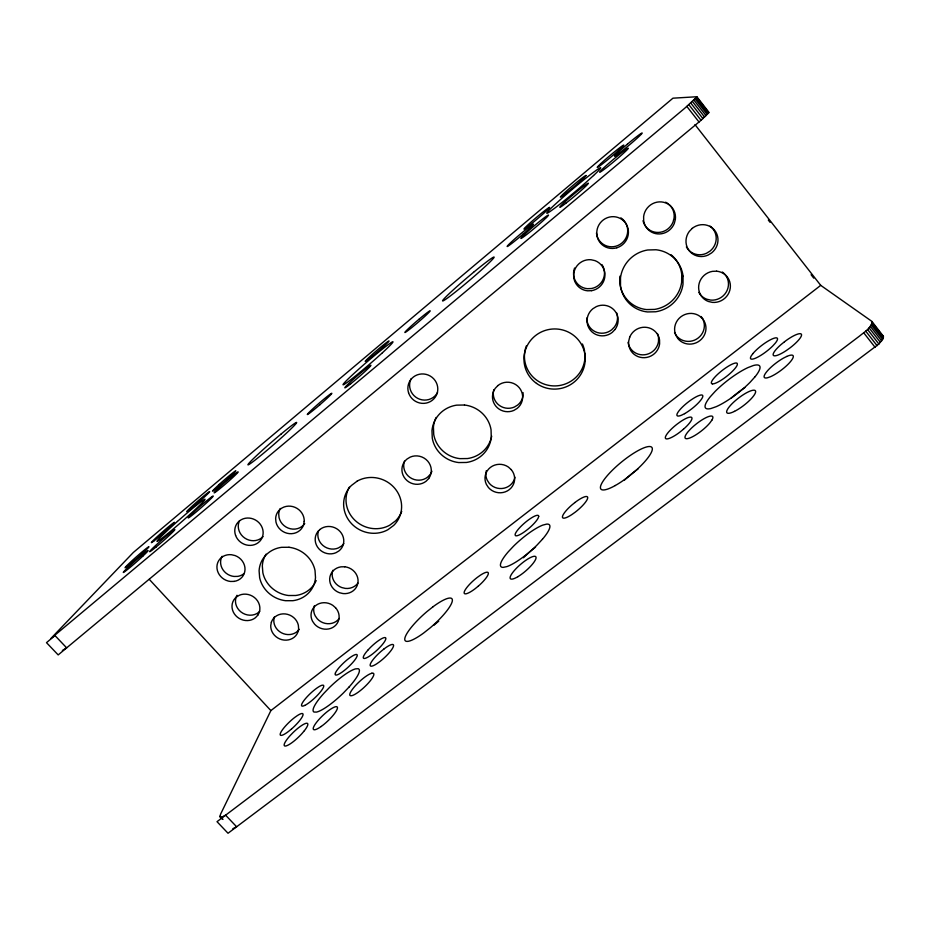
<?xml version="1.0" encoding="UTF-8"?>
<svg xmlns="http://www.w3.org/2000/svg" width="930" height="930" viewBox="0 0 930 930"><rect width="100%" height="100%" fill="white"/><g stroke="black" fill="none" stroke-linecap="round" stroke-linejoin="round"><path stroke-width="1.4" d="M274.431 616.799L273.804 620.101A14.02 12.811 25 0 0 283.418 633.679A14.02 12.811 25 0 0 299.216 629.366M222.038 818.888L220.038 816.796L220.538 814.273L270.874 710.601L820.725 285.359L871.77 321.292L883.43 336.323L882.605 339.438L878.873 344.019L228.024 833.257L217.016 821.678L859.46 336.125C864.156 332.161 871.038 328.337 872.166 321.85M62.357 650.488L66.658 647.861L701.057 120.284L708.986 112.391L696.884 96.743L672.948 98.185L133.339 552.466L50.662 638.712L684.736 108.252L696.93 96.906M259.772 611.173L258.621 612.393A14.066 12.834 27.9 0 1 240.928 611.917A14.066 12.834 27.9 0 1 236.976 595.27M438.704 621.24L436.868 622.693A31.341 7.533 -42.1 0 0 433.857 625.309M232.849 828.7L236.627 826.782L225.595 815.168L221.852 817.133L220.038 816.796M879.908 333.754L883.43 336.323M219.945 816.18L223.002 819.377M149.253 579.32L270.874 710.601M694.977 124.608L820.725 285.359M768.308 220.061L770.087 222.328M811.088 274.722L813.762 278.14M695.14 98.975L707.265 114.518M871.282 324.907L882.605 339.438M693.943 100.138L706.079 115.704M870.317 326.302L881.652 340.845M869.05 327.825L880.408 342.38M692.466 101.498L704.615 117.087M690.769 103.032L702.929 118.622M867.516 329.452L878.873 344.019M688.886 104.695L701.057 120.284M865.737 331.138L877.106 345.704M686.852 106.45L699.023 122.028M863.772 332.847L875.142 347.401M696.663 97.336L708.741 112.844M872.212 322.663L883.5 337.148M696.059 98.034L708.16 113.565M871.922 323.687L883.221 338.195M674.541 332.545L676.575 335.904A15.659 15.043 -29.6 0 0 698.314 337.916A15.659 15.043 -29.6 0 0 701.162 316.537M619.868 276.198L619.88 283.801A31.515 30.562 -37.4 0 0 646.513 309.574L654.604 309.399A31.515 30.562 -37.4 0 0 681.632 282.313L681.725 274.222A31.515 30.562 -37.4 0 0 670.995 254.704M243.939 573.647A14.194 13.008 30.5 0 1 237.592 576.391L233.988 576.449A14.194 13.008 30.5 0 1 222.084 556.303M343.809 543.597A14.334 13.392 26 0 1 341.403 546.143L338.346 547.968A14.334 13.392 26 0 1 322.768 545.34A14.334 13.392 26 0 1 318.525 530.635M584.819 352.737A30.295 29.748 -8.1 0 1 550.979 385.718A30.295 29.748 -8.1 0 1 526.345 345.89M582.413 343.984A30.295 29.748 -8.1 0 1 584.645 351.447M401.737 511.372A28.946 27.377 24.4 0 1 395.517 520.905L389.728 525.194A28.946 27.377 24.4 0 1 355.097 520.44A28.946 27.377 24.4 0 1 349.308 487.157M624.169 480.392A32.841 8.265 -39.3 0 1 638.015 468.964M357.922 583.098A14.217 13.194 23.1 0 1 345.367 588.411L341.775 587.562A14.217 13.194 23.1 0 1 332.847 570.288M316.188 580.553A28.4 26.214 27.1 0 1 295.728 595.491L288.498 595.514A28.4 26.214 27.1 0 1 262.865 572.799L262.318 565.847A28.4 26.214 27.1 0 1 266.073 554.152M263.016 536.633A14.334 13.253 31.5 0 1 244.73 538.04A14.334 13.253 31.5 0 1 239.58 520.591M339.229 618.45A14.078 12.95 23 0 1 317.246 618.775L315.189 615.846A14.078 12.95 23 0 1 314.363 605.802M304.749 523.578A14.392 13.415 29.9 0 1 290.346 528.751A14.392 13.415 29.9 0 1 279.047 517.615L278.721 514.046A14.392 13.415 29.9 0 1 280.314 508.443M523.09 392.646A14.938 14.601 8.7 0 1 517.708 405.027L514.406 407.026A14.938 14.601 8.7 0 1 493.784 389.786M616.741 313.015A15.426 15.101 -26.8 0 1 614.498 326.895L611.719 329.778A15.426 15.101 -26.8 0 1 586.807 318.002M620.915 217.887A15.891 15.496 -50.1 0 1 620.019 244.404A15.891 15.496 -50.1 0 1 596.467 233.023M722.389 272.048A15.926 15.24 -36 0 1 727.26 290.067A15.926 15.24 -36 0 1 710.671 300.099L706.73 299.204A15.926 15.24 -36 0 1 698.849 292.38M657.417 333.556A15.461 14.985 -25.1 0 1 658.487 337.323L658.521 341.264A15.461 14.985 -25.1 0 1 628.041 342.298M601.908 264.538A15.589 15.322 -40.7 0 1 591.352 288.533L587.33 288.684A15.589 15.322 -40.7 0 1 574.577 268.026M710.043 226.118A16.124 15.45 -42.7 0 1 709.974 251.135L706.405 253.32A16.124 15.45 -42.7 0 1 686.375 246.892M731.143 398.145A34.178 8.533 -37.7 0 1 744.825 387.624M404.492 461.117A14.624 13.985 21.9 0 0 410.049 477.509A14.624 13.985 21.9 0 0 427.684 477.078L430.218 474.428A14.624 13.985 21.9 0 0 431.927 471.196M514.953 477.195A14.682 14.09 10 0 1 504.258 488.145A14.682 14.09 10 0 1 489.273 483.344L487.227 480.217A14.682 14.09 10 0 1 486.367 470.603M437.542 392.53A14.892 14.473 28.6 0 1 417.628 398.319A14.892 14.473 28.6 0 1 411.223 378.58M491.703 436.135A29.551 28.586 17.4 0 1 467.511 458.548L459.873 458.641A29.551 28.586 17.4 0 1 433.729 434.484L433.426 427.021A29.551 28.586 17.4 0 1 436.112 417.465M523.439 557.768A31.922 7.928 -40.7 0 1 535.564 547.131M668.996 204.449A16.112 15.554 -48.4 0 1 674.076 218.039L673.029 222.072A16.112 15.554 -48.4 0 1 643.014 220.724M665.589 202.217A16.112 15.554 -48.4 0 1 667.938 203.612M683.085 276.21L682.992 284.382A31.887 30.911 -37 0 1 655.638 311.771L647.454 311.945A31.887 30.911 -37 0 1 620.519 285.894L620.508 277.745A31.887 30.911 -37 0 1 647.733 249.984L656.022 249.763A31.887 30.911 -37 0 1 683.085 276.21M271.374 622.193L270.746 625.53A14.171 12.927 25 0 0 284.045 640.073A14.171 12.927 25 0 0 298.623 628.575L298.332 625.134A14.171 12.927 25 0 0 285.324 613.94A14.171 12.927 25 0 0 271.374 622.193M304.215 521.451L303.54 524.95A14.543 13.543 29.8 0 1 289.253 533.634A14.543 13.543 29.8 0 1 275.966 522.067L275.64 518.463A14.543 13.543 29.8 0 1 290.602 506.199A14.543 13.543 29.8 0 1 304.215 521.451M335.404 673.029L335.125 674.355A14.81 3.116 -42.8 0 0 343.798 670.867A14.81 3.116 -42.8 0 0 356.062 658.219L357.027 656.371A14.81 3.116 -42.8 0 0 348.564 658.673A14.81 3.116 -42.8 0 0 335.404 673.029M629.703 337.183L628.715 341.054A15.636 15.147 -24.7 0 0 642.293 357.632A15.636 15.147 -24.7 0 0 659.591 343.984L659.556 339.996A15.636 15.147 -24.7 0 0 629.703 337.183M675.366 219.375L674.297 223.467A16.298 15.729 -48.1 0 1 643.676 220.736L643.63 216.551A16.298 15.729 -48.1 0 1 661.474 201.926A16.298 15.729 -48.1 0 1 675.366 219.375M538.691 516.429L538.203 517.964A15.264 3.441 -40.6 0 1 526.45 530.356A15.264 3.441 -40.6 0 1 515.36 535.552L515.104 534.599A15.264 3.441 -40.6 0 1 527.322 520.777A15.264 3.441 -40.6 0 1 538.691 516.429M365.49 360.98L365.281 361.421A15.682 0.779 -40.7 0 0 374.953 354.063A15.682 0.779 -40.7 0 0 387.938 342.368L388.88 341.31A15.682 0.779 -40.7 0 0 379.347 348.297A15.682 0.779 -40.7 0 0 365.49 360.98M586.04 175.514L585.668 176.107A16.787 0.837 -40.2 0 1 573.299 187.337A16.787 0.837 -40.2 0 1 560.79 197.032L560.372 197.102A16.787 0.837 -40.2 0 1 573.101 185.314A16.787 0.837 -40.2 0 1 586.04 175.514M711.834 420.221L709.997 422.766A17.461 4.325 -38.3 0 1 690.351 437.774A17.461 4.325 -38.3 0 1 687.979 431.846L690.56 429.032A17.461 4.325 -38.3 0 1 707.474 416.989A17.461 4.325 -38.3 0 1 711.834 420.221M752.916 353.586L751.289 355.818A16.81 3.825 -37.5 0 0 756.253 357.864A16.81 3.825 -37.5 0 0 772.795 345.914L775.178 343.298A16.81 3.825 -37.5 0 0 771.702 339.159A16.81 3.825 -37.5 0 0 752.916 353.586M187.558 510.605L186.825 511.477A15.206 0.698 -41.2 0 0 194.103 506.106A15.206 0.698 -41.2 0 0 207.541 494.051L208.948 492.621A15.206 0.698 -41.2 0 0 202.298 497.225A15.206 0.698 -41.2 0 0 187.558 510.605M304.412 730.666L301.936 733.596A16.077 3.534 -43.8 0 1 285.696 746.011A16.077 3.534 -43.8 0 1 290.183 735.549L293.031 732.608A16.077 3.534 -43.8 0 1 306.296 723.273A16.077 3.534 -43.8 0 1 304.412 730.666M368.257 649.721L366.06 652.314A15.066 3.255 -42.6 0 0 365.199 658.335A15.066 3.255 -42.6 0 0 378.324 648.931L380.986 646.176A15.066 3.255 -42.6 0 0 383.916 637.701A15.066 3.255 -42.6 0 0 368.257 649.721M755.16 376.65L750.208 382.16A34.247 8.138 -37.9 0 1 716.112 406.712L710.915 408.526A34.247 8.138 -37.9 0 1 710.357 396.668L715.182 391.367A34.247 8.138 -37.9 0 1 747.987 367.583L753.3 365.548A34.247 8.138 -37.9 0 1 755.16 376.65M542.469 539.214L537.18 544.91A31.98 7.556 -40.7 0 1 506.92 566.591L503.2 567.381A31.98 7.556 -40.7 0 1 508.35 551.711L513.488 546.247A31.98 7.556 -40.7 0 1 542.713 525.136L546.596 524.125A31.98 7.556 -40.7 0 1 542.469 539.214M319.908 529.496L317.479 532.088A14.485 13.52 26 0 0 318.827 548.747A14.485 13.52 26 0 0 335.916 552.734L338.997 550.897A14.485 13.52 26 0 0 340.148 531.6A14.485 13.52 26 0 0 319.908 529.496M257.726 615.276L255.401 617.741A14.217 12.95 27.8 0 1 235.709 615.579A14.217 12.95 27.8 0 1 236.429 597.014L239.394 595.223A14.217 12.95 27.8 0 1 256.169 599.141A14.217 12.95 27.8 0 1 257.726 615.276M497.887 385.555L495.213 388.38A15.113 14.752 8.9 0 0 513.848 410.421L517.173 408.398A15.113 14.752 8.9 0 0 519.184 387.612A15.113 14.752 8.9 0 0 497.887 385.555M428.73 478.497L426.173 481.17A14.775 14.124 21.8 0 1 405.48 479.043A14.775 14.124 21.8 0 1 406.98 459.071L410.188 457.118A14.775 14.124 21.8 0 1 427.742 461.152A14.775 14.124 21.8 0 1 428.73 478.497M349.041 687.061L343.484 692.873A31.085 6.789 -43.1 0 1 316.537 712.089L314.049 712.043A31.085 6.789 -43.1 0 1 323.931 693.257L329.301 687.677A31.085 6.789 -43.1 0 1 355.446 668.891L358.12 668.705A31.085 6.789 -43.1 0 1 349.041 687.061M692.222 228.385L689.269 231.454A16.31 15.636 -42.4 0 0 689.281 250.821A16.31 15.636 -42.4 0 0 708.067 255.076L711.683 252.855A16.31 15.636 -42.4 0 0 714.693 230.373A16.31 15.636 -42.4 0 0 692.222 228.385M615.067 329.452L612.254 332.37A15.601 15.264 -26.2 0 1 590.445 330.29A15.601 15.264 -26.2 0 1 592.875 308.737L596.351 306.598A15.601 15.264 -26.2 0 1 615.067 329.452M600.768 163.633L598.781 165.54A17.31 0.86 -40 0 0 601.489 164.633A17.31 0.86 -40 0 0 617.648 151.241L620.31 148.812A17.31 0.86 -40 0 0 619.45 147.94A17.31 0.86 -40 0 0 600.768 163.633M546.48 217.492L544.213 219.666A18.007 0.977 -40.2 0 1 524.683 236.057A18.007 0.977 -40.2 0 1 525.322 233.697L528.205 231.07A18.007 0.977 -40.2 0 1 544.678 217.457A18.007 0.977 -40.2 0 1 546.48 217.492M219.236 484.425L216.702 486.774A15.473 0.732 -41.1 0 0 213.668 490.575A15.473 0.732 -41.1 0 0 226.374 480.054L229.292 477.427A15.473 0.732 -41.1 0 0 234.72 471.417A15.473 0.732 -41.1 0 0 219.236 484.425M142.999 555.954L140.128 558.616A16.542 0.791 -41.4 0 1 124.074 572.09A16.542 0.791 -41.4 0 1 131.421 564.278L134.548 561.464A16.542 0.791 -41.4 0 1 147.312 550.944A16.542 0.791 -41.4 0 1 142.999 555.954M593.549 175.514L587.969 180.606A35.282 1.848 -40.1 0 1 554.664 208.204L550.339 211.331A35.282 1.848 -40.1 0 1 554.501 204.949L559.918 200.031A35.282 1.848 -40.1 0 1 591.98 173.41L596.479 170.12A35.282 1.848 -40.1 0 1 593.549 175.514M382.451 352.726L376.557 358.062A32.91 1.709 -40.7 0 1 347.157 382.404L344.286 384.323A32.91 1.709 -40.7 0 1 354.063 373.372L359.759 368.233A32.91 1.709 -40.7 0 1 388.205 344.635L391.274 342.519A32.91 1.709 -40.7 0 1 382.451 352.726M177.444 521.428L171.539 526.729A31.957 1.523 -41.3 0 0 157.17 541.423L158.821 540.493A31.957 1.523 -41.3 0 0 184.884 518.94L191.01 513.43A31.957 1.523 -41.3 0 0 204.658 499.294L202.775 500.445A31.957 1.523 -41.3 0 0 177.444 521.428M230.14 477.915L227.083 480.519A16.043 0.791 -41.1 0 0 214.772 491.924A16.043 0.791 -41.1 0 0 219.282 489.203L222.131 486.855A16.043 0.791 -41.1 0 0 237.569 472.777A16.043 0.791 -41.1 0 0 230.14 477.915M135.013 559.953L131.99 562.534A15.938 0.744 -41.4 0 1 126.073 566.428A15.938 0.744 -41.4 0 1 141.883 552.06L144.51 549.886A15.938 0.744 -41.4 0 1 147.882 548.107A15.938 0.744 -41.4 0 1 135.013 559.953M419.302 318.99L416.036 321.78A16.67 0.872 -40.6 0 0 404.98 332.184A16.67 0.872 -40.6 0 0 412.432 327.046L415.652 324.384A16.67 0.872 -40.6 0 0 430.044 311.132A16.67 0.872 -40.6 0 0 419.302 318.99M319.804 404.806L316.572 407.561A16.275 0.837 -40.9 0 1 307.632 413.943A16.275 0.837 -40.9 0 1 322.512 400.307L325.477 397.854A16.275 0.837 -40.9 0 1 331.533 393.855A16.275 0.837 -40.9 0 1 319.804 404.806M627.448 144.127L623.937 147.114A18.077 0.93 -40 0 0 614.474 156.24A18.077 0.93 -40 0 0 625.448 148.207L629.099 145.185A18.077 0.93 -40 0 0 642.165 132.99A18.077 0.93 -40 0 0 627.448 144.127M523.16 234.081L519.696 237.034A17.263 0.907 -40.3 0 1 507.141 246.392A17.263 0.907 -40.3 0 1 520.823 233.697L524.183 230.931A17.263 0.907 -40.3 0 1 533.471 224.269A17.263 0.907 -40.3 0 1 523.16 234.081M281.069 434.054L275.024 439.158A32.283 1.616 -41 0 0 248.67 463.593A32.283 1.616 -41 0 0 263.19 453.538L269.502 448.214A32.283 1.616 -41 0 0 295.973 423.662A32.283 1.616 -41 0 0 281.069 434.054M473.556 272.304L467 277.814A33.887 1.779 -40.4 0 0 442.634 300.634A33.887 1.779 -40.4 0 0 462.687 286.091L469.569 280.314A33.887 1.779 -40.4 0 0 494.086 257.354A33.887 1.779 -40.4 0 0 473.556 272.304M54.975 635.562L46.5 642.653L58.183 654.918L66.658 647.861L54.975 635.562M383.927 649.012L380.916 651.488A15.601 3.488 -42.6 0 0 370.338 664.148A15.601 3.488 -42.6 0 0 376.778 663.776L379.719 661.695A15.601 3.488 -42.6 0 0 393.39 646.501A15.601 3.488 -42.6 0 0 383.927 649.012M291.509 729.004L288.509 731.445A15.508 3.29 -43.6 0 1 280.581 732.898A15.508 3.29 -43.6 0 1 294.659 717.495L297.391 715.565A15.508 3.29 -43.6 0 1 302.657 715.984A15.508 3.29 -43.6 0 1 291.509 729.004M574.914 502.514L571.683 505.153A16.194 3.86 -40.1 0 0 562.429 517.01A16.194 3.86 -40.1 0 0 571.845 514.581L575.159 512.221A16.194 3.86 -40.1 0 0 587.714 497.655A16.194 3.86 -40.1 0 0 574.914 502.514M478.369 586.086L475.172 588.69A15.822 3.685 -41.4 0 1 464.175 592.282A15.822 3.685 -41.4 0 1 477.253 577.425L480.31 575.24A15.822 3.685 -41.4 0 1 488.32 573.775A15.822 3.685 -41.4 0 1 478.369 586.086M784.49 341.752L781.026 344.577A17.542 4.115 -37.1 0 0 773.411 355.411A17.542 4.115 -37.1 0 0 786.362 350.505L790.105 347.832A17.542 4.115 -37.1 0 0 801.265 334.091A17.542 4.115 -37.1 0 0 784.49 341.752M683.445 429.23L680.016 432.031A16.752 4.011 -38.6 0 1 665.392 438.158A16.752 4.011 -38.6 0 1 677.214 424.045L680.644 421.569A16.752 4.011 -38.6 0 1 691.908 417.837A16.752 4.011 -38.6 0 1 683.445 429.23M433.055 606.732L426.998 611.556A31.399 7.184 -42 0 0 404.806 638.538A31.399 7.184 -42 0 0 423.731 632.958L430.079 627.936A31.399 7.184 -42 0 0 452.329 600.85A31.399 7.184 -42 0 0 433.055 606.732M623.46 151.334L620.403 153.694A18.623 1 -40 0 0 603.419 168.156A18.623 1 -40 0 0 601.826 171.062L604.209 169.341A18.623 1 -40 0 0 624.518 152.311A18.623 1 -40 0 0 623.46 151.334M529.995 224.886L527.403 226.897A16.763 0.849 -40.3 0 1 527.984 224.839A16.763 0.849 -40.3 0 1 546.003 209.692L547.979 208.25A16.763 0.849 -40.3 0 1 545.619 211.587A16.763 0.849 -40.3 0 1 529.995 224.886M357.178 481.124L351.331 485.553A29.272 27.644 24.3 0 0 350.226 522.172A29.272 27.644 24.3 0 0 387.833 529.763L393.681 525.427A29.272 27.644 24.3 0 0 395.029 488.61A29.272 27.644 24.3 0 0 357.178 481.124M212.052 496.608L210.32 497.864A16.601 0.837 -41.2 0 0 195.602 510.407A16.601 0.837 -41.2 0 0 188.348 517.917L189.255 517.406A16.601 0.837 -41.2 0 0 205.832 503.514A16.601 0.837 -41.2 0 0 212.052 496.608M153.671 541.155L152.195 542.225A15.392 0.698 -41.3 0 1 158.612 535.401A15.392 0.698 -41.3 0 1 173.643 522.765L174.433 522.311A15.392 0.698 -41.3 0 1 167.319 529.519A15.392 0.698 -41.3 0 1 153.671 541.155M786.745 356.446L783.339 358.178A18.054 4.418 -37.2 0 0 766.599 371.849A18.054 4.418 -37.2 0 0 767.552 377.766L770.389 376.766A18.054 4.418 -37.2 0 0 790.826 361.224A18.054 4.418 -37.2 0 0 786.745 356.446M684.608 413.652L681.702 415.117A16.287 3.755 -38.4 0 1 679.691 409.979A16.287 3.755 -38.4 0 1 697.814 396.006L700.185 395.157A16.287 3.755 -38.4 0 1 700.046 401.039A16.287 3.755 -38.4 0 1 684.608 413.652M371.802 673.239L369.722 674.041A16.136 3.697 -43 0 0 355.167 685.956A16.136 3.697 -43 0 0 350.319 695.687L351.68 695.71A16.136 3.697 -43 0 0 368.466 682.946A16.136 3.697 -43 0 0 371.802 673.239M304.796 705.417L303.006 706.091A14.985 3.127 -43.2 0 1 306.97 696.93A14.985 3.127 -43.2 0 1 322.152 685.212L323.315 685.212A14.985 3.127 -43.2 0 1 318.327 694.338A14.985 3.127 -43.2 0 1 304.796 705.417M716.623 271.188L712.473 271.351A16.112 15.415 -35.7 0 0 698.767 285.347A16.112 15.415 -35.7 0 0 708.381 301.471L712.368 302.378A16.112 15.415 -35.7 0 0 730.248 288.23A16.112 15.415 -35.7 0 0 716.623 271.188M591.654 290.66L587.586 290.811A15.775 15.496 -40 0 1 573.74 273.85A15.775 15.496 -40 0 1 591.003 259.737L594.979 260.632A15.775 15.496 -40 0 1 591.654 290.66M344.693 566.765L340.985 566.835A14.369 13.322 23.1 0 0 329.685 578.658A14.369 13.322 23.1 0 0 339.404 592.712L343.031 593.561A14.369 13.322 23.1 0 0 358.05 581.68A14.369 13.322 23.1 0 0 344.693 566.765M234.128 581.401L230.489 581.459A14.345 13.125 30.4 0 1 216.934 566.591A14.345 13.125 30.4 0 1 231.454 554.722L235.081 555.57A14.345 13.125 30.4 0 1 245.008 569.602A14.345 13.125 30.4 0 1 234.128 581.401M464.489 405.015L456.665 405.143A29.876 28.877 17.4 0 0 431.973 430.602L432.276 438.146A29.876 28.877 17.4 0 0 458.711 462.559L466.43 462.466A29.876 28.877 17.4 0 0 491.261 437.344L491.052 429.765A29.876 28.877 17.4 0 0 464.489 405.015M288.986 547.27L281.592 547.317A28.702 26.459 27 0 0 259.098 570.753L259.656 577.774A28.702 26.459 27 0 0 285.568 600.71L292.88 600.699A28.702 26.459 27 0 0 315.502 577.553L315.026 570.509A28.702 26.459 27 0 0 288.986 547.27M712.322 383.881L711.438 383.358A16.31 3.685 -38 0 1 722.471 370.245A16.31 3.685 -38 0 1 737.258 363.456L737.351 364.607A16.31 3.685 -38 0 1 726.26 376.65A16.31 3.685 -38 0 1 712.322 383.881M335.567 607.743L332.777 605.325A14.229 13.078 23 0 0 315.689 605.569A14.229 13.078 23 0 0 312.55 621.252L314.631 624.204A14.229 13.078 23 0 0 334.475 626.343A14.229 13.078 23 0 0 335.567 607.743M511.221 469.603L508.373 467.034A14.845 14.229 10 0 0 490.319 467.476A14.845 14.229 10 0 0 486.367 484.367L488.436 487.529A14.845 14.229 10 0 0 509.303 489.622A14.845 14.229 10 0 0 511.221 469.603M702.743 319.002L699.837 316.258A15.845 15.217 -29.2 0 0 680.713 316.921A15.845 15.217 -29.2 0 0 675.808 335.184L677.865 338.567A15.845 15.217 -29.2 0 0 699.86 340.613A15.845 15.217 -29.2 0 0 702.743 319.002M321.187 726.481A16.345 3.708 -43.5 0 0 337.276 707.067A16.345 3.708 -43.5 0 0 317.549 721.087A16.345 3.708 -43.5 0 0 321.187 726.481M536.494 383.381A30.644 30.074 -7.5 0 0 585.051 362.13A30.644 30.074 -7.5 0 0 542.248 331.557A30.644 30.074 -7.5 0 0 536.494 383.381M156.031 547.049A16.821 0.837 -41.3 0 0 174.863 529.565A16.821 0.837 -41.3 0 0 155.787 545.34A16.821 0.837 -41.3 0 0 156.031 547.049M235.592 535.401A14.485 13.38 31.4 0 0 259.784 541.272A14.485 13.38 31.4 0 0 251.484 518.44A14.485 13.38 31.4 0 0 235.592 535.401M517.894 576.681A16.787 4.162 -40.9 0 0 535.982 557.07A16.787 4.162 -40.9 0 0 515.406 569.334A16.787 4.162 -40.9 0 0 517.894 576.681M350.656 383.799A17.298 0.942 -40.8 0 0 370.907 365.444A17.298 0.942 -40.8 0 0 351.877 380.614A17.298 0.942 -40.8 0 0 350.656 383.799M734.514 411.351A18.007 4.511 -37.7 0 0 755.625 391.344A18.007 4.511 -37.7 0 0 733.27 402.539A18.007 4.511 -37.7 0 0 734.514 411.351M615.311 485.507A32.91 7.882 -39.3 0 0 652.244 448.179A32.91 7.882 -39.3 0 0 611.615 470.987A32.91 7.882 -39.3 0 0 615.311 485.507M616.823 247.775A16.077 15.671 -49.7 0 0 623.705 220.945A16.077 15.671 -49.7 0 0 597.269 228.954A16.077 15.671 -49.7 0 0 616.823 247.775M565.777 203.286A18.588 1.023 -40.1 0 0 588.272 183.501A18.588 1.023 -40.1 0 0 568.277 198.881A18.588 1.023 -40.1 0 0 565.777 203.286M408.572 392.786A15.054 14.624 28.4 0 0 433.88 398.854A15.054 14.624 28.4 0 0 426.033 374.36A15.054 14.624 28.4 0 0 408.572 392.786"/></g></svg>
